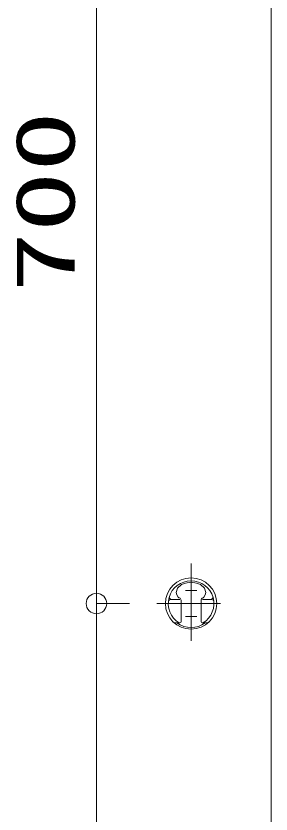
# Model space of a CAD drawing. Units: millimetres on the paper. Extents: x -305 to 305, y -152 to 152.
# Drawn here: x -228.7 to -221.26, y 54.93 to 78.28 of the extents above; entities that cross this region are included whole.
import ezdxf
from ezdxf.enums import TextEntityAlignment as Align

# ---------------------------------------------------------------- set-up
doc = ezdxf.new("R2010")
doc.units = ezdxf.units.MM
doc.linetypes.add('LONG_CHAIN', pattern=[21, 18, -1, 1, -1])
doc.layers.add('0-0_0', color=7, linetype='Continuous', lineweight=9)
doc.layers.add('0-1_VIEW0001', color=7, linetype='Continuous', lineweight=9)
doc.styles.add('ＭＳ ゴシック', font='')
doc.styles.get('ＭＳ ゴシック').set_extended_font_data('MS Gothic')

# ---------------------------------------------------------------- blocks, each defined once
blk = doc.blocks.new('_ORIGIN')
at = {"layer": '0-0_0'}
blk.add_line((0, 0), (-1, 0), dxfattribs=at)
blk.add_circle((0, 0), 0.5, dxfattribs=at)

msp = doc.modelspace()

# ---------------------------------------------------------------- linework, layer by layer
at = {"layer": '0-0_0'}
for p, q in [((-226.354, 61.691), (-226.354, 83.825)), ((-225.386, 61.091), (-226.354, 61.091)), ((-226.131, 61.091), (-226.354, 61.091)), ((-226.354, 31.691), (-226.354, 60.491))]:
    msp.add_line(p, q, dxfattribs=at)
at = {"layer": '0-1_VIEW0001'}
for p, q in [((-221.258, 97.758), (-221.258, 31.825)), ((-223.924, 61.208), (-224.188, 61.208)), ((-223.883, 61.191), (-223.883, 60.558)), ((-223.3, 61.191), (-223.3, 60.558)), ((-223.259, 61.208), (-222.995, 61.208)), ((-224.057, 60.524), (-223.916, 60.524)), ((-223.126, 60.524), (-223.266, 60.524))]:
    msp.add_line(p, q, dxfattribs=at)
at = {"layer": '0-1_VIEW0001', "linetype": 'LONG_CHAIN'}
for p, q in [((-223.591, 62.266), (-223.591, 59.997)), ((-223.425, 61.475), (-223.758, 61.475)), ((-224.591, 61.091), (-222.73, 61.091)), ((-223.425, 60.708), (-223.758, 60.708))]:
    msp.add_line(p, q, dxfattribs=at)
at = {"layer": '0-1_VIEW0001'}
for points in [[(-223.964, 61.275), (-224.008, 61.346), (-224.022, 61.417), (-223.986, 61.538), (-223.867, 61.645), (-223.755, 61.691), (-223.597, 61.715), (-223.592, 61.715)], [(-223.219, 61.275), (-223.175, 61.346), (-223.161, 61.417), (-223.197, 61.538), (-223.316, 61.645), (-223.428, 61.691), (-223.586, 61.715), (-223.591, 61.715)]]:
    msp.add_lwpolyline(points, dxfattribs=at)
for centre, radius, start, end in [((-223.591, 61.091), 0.75, 90, 270), ((-223.591, 61.091), 0.665, 301.5566, 238.4434), ((-223.591, 61.091), 0.75, 270, 90), ((-224.188, 61.141), 0.0667, 90, 175.1978), ((-224.161, 61.275), 0.0667, 162.1552, 270), ((-223.914, 61.319), 0.0667, 220.9374, 254.3873), ((-223.95, 61.191), 0.0667, 360, 74.3873), ((-223.233, 61.191), 0.0667, 105.6127, 180), ((-223.269, 61.319), 0.0667, 285.6127, 319.0626), ((-223.022, 61.275), 0.0667, 270, 17.8448), ((-222.995, 61.141), 0.0667, 4.8022, 90), ((-224.057, 60.591), 0.0667, 227.0623, 270), ((-223.591, 61.091), 0.702, 233.8813, 306.1187), ((-223.916, 60.558), 0.0333, 270, 0), ((-223.266, 60.558), 0.0333, 180, 270), ((-223.126, 60.591), 0.0667, 270, 312.9377)]:
    msp.add_arc(centre, radius, start, end, dxfattribs=at)

# ---------------------------------------------------------------- block references
at = {"layer": '0-0_0', "xscale": 0.6, "yscale": 0.6}
for rotation in [270, 90]:
    msp.add_blockref('_ORIGIN', (-226.354, 61.091), dxfattribs=dict(at, rotation=rotation))

# ---------------------------------------------------------------- texts
at = {"layer": '0-0_0', "style": 'ＭＳ ゴシック', "width": 1.5}
msp.add_text('700', height=1.732, rotation=90, dxfattribs=at).set_placement((-226.471, 70.188), align=Align.BOTTOM_LEFT)

doc.saveas('drawing.dxf')
